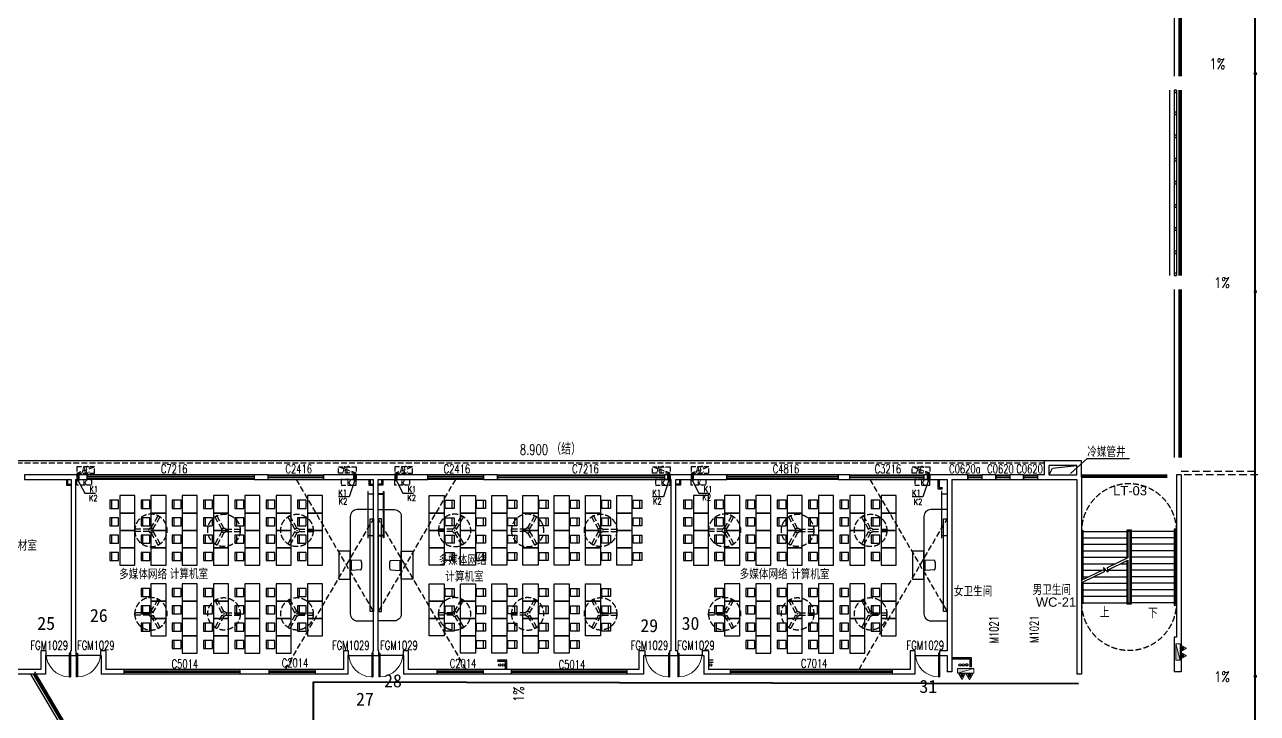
# Model space of a CAD drawing. Extents: x 447078 to 1776277, y 243534 to 519428.
# Drawn here: x 1090396 to 1143580, y 415549 to 445262 of the extents above; entities that cross this region are included whole.
import ezdxf

# ---------------------------------------------------------------- set-up
doc = ezdxf.new("R2010")
doc.units = 0
doc.header["$LTSCALE"] = 1000
doc.header["$MEASUREMENT"] = 0
for name, pattern in [('AP-02-RETAIL$0$DASH', [0.35, 0.25, -0.1]), ('CCDID0GLB00001', [30, 26.5, -1.5, 0.5, -1.5]), ('DASH', [0.35, 0.25, -0.1]), ('HIDDEN2', [4.7625, 3.175, -1.5875]), ('HIDDEN3', [1.905, 1.27, -0.635])]:
    doc.linetypes.add(name, pattern=pattern)
for name, color, linetype, lineweight in [('1#2#三层消火栓$0$P-HUDR-MISC', 13, 'Continuous', 25), ('1#2#三层消火栓$0$体育文娱中心3F消火栓$0$P-HUDR-MISC', 13, 'Continuous', 20), ('A桥架图层', 2, 'Continuous', 40)]:
    doc.layers.add(name, color=color, linetype=linetype, lineweight=lineweight)
for name, color, linetype in [('A-DOOR', 2, 'Continuous'), ('A-DRAI', 61, 'Continuous'), ('A-EQPM-MECH', 191, 'Continuous'), ('A-FIXT', 211, 'Continuous'), ('A-FIXT-DASH', 211, 'HIDDEN3'), ('A-FURN', 251, 'Continuous'), ('A-HOLE', 41, 'Continuous'), ('A-HOLE-DASH', 21, 'HIDDEN2'), ('A-HRAL', 104, 'Continuous'), ('A-HYDR', 1, 'CCDID0GLB00001'), ('A-INSU', 21, 'Continuous'), ('A-OVER', 23, 'Continuous'), ('A-STRS', 2, 'Continuous'), ('A-WALL', 140, 'Continuous'), ('A-WIND', 2, 'Continuous'), ('A-WIND-IDEN', 4, 'Continuous'), ('G-0-XREF', 2, 'Continuous'), ('G-ANNO-NOTE', 80, 'Continuous'), ('X-连廊栏杆修改', 43, 'Continuous'), ('家具', 9, 'Continuous')]:
    doc.layers.add(name, color=color, linetype=linetype)
doc.styles.add('_TCH_DIM', font='SIMPLEX', dxfattribs={"bigfont": 'GBCBIG'})
doc.styles.add('_TCH_WINDOW', font='SIMPLEX', dxfattribs={"height": 3.5, "bigfont": 'GBCBIG'})
doc.styles.add('CCDI_T_G01', font='')
doc.styles.add('CCDI_T_G02', font='simplex.shx', dxfattribs={"width": 0.8, "bigfont": 'zjdz.shx'})
doc.styles.add('CCDI_T_G03', font='')
doc.styles.add('Note$0$CCDI-TOG-02', font='simplex.shx', dxfattribs={"width": 0.8, "bigfont": 'zjdz.shx'})
doc.styles.get('CCDI_T_G01').set_extended_font_data('Arial')
doc.styles.get('CCDI_T_G03').set_extended_font_data('SimHei')

# ---------------------------------------------------------------- blocks, each defined once
blk = doc.blocks.new('3600-2')
at = {"layer": 'A-STRS'}
for p, q in [((-2050, -280), (-50, -280)), ((2050, -280), (50, -280)), ((-2050, -560), (-50, -560)), ((-2050, -840), (-50, -840)), ((2050, -560), (50, -560)), ((2050, -840), (50, -840)), ((-2050, -1120), (-50, -1120)), ((-2050, -1400), (-50, -1400)), ((2050, -1120), (50, -1120)), ((1519, -1400), (50, -1400)), ((2050, -1400), (1748, -1400)), ((-2050, -1680), (-50, -1680)), ((-2050, -1960), (-50, -1960)), ((926, -1680), (50, -1680)), ((365, -1960), (50, -1960)), ((2050, -1960), (594, -1960)), ((1083, -1680), (989, -1680)), ((2050, -1680), (1171, -1680)), ((-2050, -2240), (-50, -2240)), ((-2050, -2520), (-50, -2520)), ((2050, -2240), (50, -2240)), ((2050, -2520), (50, -2520)), ((-2050, -2800), (-50, -2800)), ((-2050, -3080), (-50, -3080)), ((2050, -2800), (50, -2800)), ((2050, -3080), (50, -3080)), ((-2050, -3360), (-50, -3360)), ((2050, -3360), (50, -3360))]:
    blk.add_line(p, q, dxfattribs=at)
for points in [[(-2050, -3460), (-1950, -3460), (-1950, -180), (-2050, -180)], [(-2050, -3410), (-2000, -3410), (-2000, -230), (-2050, -230)], [(100, -2088), (100, -230), (-100, -230), (-100, -3410), (100, -3410), (100, -2200)], [(50, -2113), (50, -280), (-50, -280), (-50, -3360), (50, -3360), (50, -2224)], [(2000, -1167), (2000, -230), (2050, -230)], [(50, -2224), (947, -1789), (912, -1605), (1105, -1793), (1071, -1617), (2050, -1142)], [(2050, -1254), (1091, -1719)], [(2050, -3410), (2000, -3410), (2000, -1278)], [(927, -1687), (50, -2113)]]:
    blk.add_lwpolyline(points, dxfattribs=at)
at = {"layer": 'A-STRS', "linetype": 'DASH'}
for centre, start, end in [((0, -280), 0, 180), ((0, -3360), 180, 0)]:
    blk.add_arc(centre, 2051, start, end, dxfattribs=at)
blk = doc.blocks.new('DI LOU')
at = {"layer": 'A-FIXT'}
h = blk.add_hatch(dxfattribs=at)
h.set_pattern_fill('ANSI31', color=256, scale=10)
h.set_pattern_definition([(45, (-842091.153, -1894175.001), (-11.22532015, 11.22532015), [])])
h.paths.add_polyline_path([(-50, 0, 1), (50, 0, 1)])
blk.add_circle((0, 0), 50, dxfattribs=at)
blk = doc.blocks.new('FSXT-1')
at = {"layer": 'A-FIXT'}
for points in [[(11002, 8991, 0, 0, 0), (12019, 8991, 60, 0, 0), (12199, 8991, 0, 0, 0)], [(11204, -451, 0, 0, 0), (12222, -451, 60, 0, 0), (12402, -451, 0, 0, 0)], [(-18234, -17224, 0, 0, 0), (-18234, -18242, 60, 0, 0), (-18234, -18422, 0, 0, 0)], [(11204, -17451, 0, 0, 0), (12222, -17451, 60, 0, 0), (12402, -17451, 0, 0, 0)]]:
    blk.add_lwpolyline(points, format="xyseb", dxfattribs=at)
at = {"layer": 'A-FIXT', "extrusion": (0, 0, -1), "xscale": -0.9999999999999996, "zscale": -0.9999999999999996, "rotation": 330.0000031739103}
blk.add_blockref('DI LOU', (-13200, 9000), dxfattribs=at)
at = {"layer": 'A-FIXT', "extrusion": (0, 0, -1), "zscale": -1, "rotation": 209.9999968260898}
for p in [(-13200, -400), (-13200, -17000)]:
    blk.add_blockref('DI LOU', p, dxfattribs=at)
at = {"layer": 'A-FIXT-DASH', "style": 'CCDI_T_G02', "width": 0.8}
for p in [(11218, 9206), (11420, -236), (11420, -17237)]:
    blk.add_text('1%%%', height=450, dxfattribs=at).set_placement(p)
blk.add_text('1%%%', height=450, rotation=90, dxfattribs=at).set_placement((-18364, -18108))
blk = doc.blocks.new('连廊2F')
at = {"layer": 'A-HRAL'}
for p, q in [((101066, 123573), (101066, 115573)), ((101116, 123573), (101116, 115573)), ((101066, 114973), (101066, 106973)), ((101116, 114973), (101116, 106973)), ((101066, 106373), (101066, 99123)), ((101116, 106373), (101116, 99123))]:
    blk.add_line(p, q, dxfattribs=at)
at = {"layer": 'A-INSU'}
for p, q in [((100666, 114973), (100666, 106973)), ((100866, 114973), (100866, 106973))]:
    blk.add_line(p, q, dxfattribs=at)
for points in [[(100866, 114873), (100966, 114873), (100966, 114973), (100866, 114973), (100866, 114873)], [(100866, 113923), (100966, 113923), (100966, 114023), (100866, 114023), (100866, 113923)], [(100866, 112923), (100966, 112923), (100966, 113023), (100866, 113023), (100866, 112923)], [(100866, 111923), (100966, 111923), (100966, 112023), (100866, 112023), (100866, 111923)], [(100866, 110923), (100966, 110923), (100966, 111023), (100866, 111023), (100866, 110923)], [(100866, 109923), (100966, 109923), (100966, 110023), (100866, 110023), (100866, 109923)], [(100866, 108923), (100966, 108923), (100966, 109023), (100866, 109023), (100866, 108923)], [(100866, 107923), (100966, 107923), (100966, 108023), (100866, 108023), (100866, 107923)], [(100866, 106973), (100966, 106973), (100966, 107073), (100866, 107073), (100866, 106973)]]:
    blk.add_lwpolyline(points, dxfattribs=at)
at = {"layer": 'A-OVER'}
for p, q in [((100866, 123573), (100866, 115573)), ((100866, 114973), (100866, 106973)), ((100866, 106373), (100866, 99123))]:
    blk.add_line(p, q, dxfattribs=at)
at = {"layer": 'X-连廊栏杆修改'}
for p, q in [((101166, 123573), (101166, 115573)), ((100966, 114973), (100966, 106973)), ((101166, 114973), (101166, 106973)), ((101166, 106373), (101166, 99123))]:
    blk.add_line(p, q, dxfattribs=at)
blk = doc.blocks.new('PSG-LG1')
at = {"layer": 'A-DRAI'}
for centre in [(34500, 8700), (34650, 8700), (43600, 8700), (54350, 8700), (54500, 8700), (23792, 5228), (18274, 2571), (29446, -4765), (29575, -4689), (35837, -15406), (35966, -15330)]:
    blk.add_circle(centre, 50, dxfattribs=at)
at = {"layer": 'A-HYDR'}
for centre in [(54650, 8700), (23663, 5151), (18145, 2495), (37450, -17600), (63500, -17600)]:
    blk.add_circle(centre, 50, dxfattribs=at)
at = {"layer": 'A-WALL'}
for points in [[(34800, 8500), (34800, 8900), (34400, 8900)], [(34750, 8500), (34750, 8850), (34400, 8850)], [(43700, 8900), (43500, 8900)], [(43700, 8800), (43500, 8800)], [(54850, 8600), (54850, 9000), (54000, 9000)], [(54800, 8600), (54800, 8950), (54000, 8950)], [(24013, 5143), (23626, 4914), (23473, 5172)], [(23988, 5186), (23643, 4982), (23516, 5198)], [(29591, -4513), (29203, -4741), (29330, -4957)], [(29616, -4556), (29272, -4759), (29373, -4931)], [(36128, -15402), (35740, -15630), (35613, -15415)], [(36103, -15358), (35758, -15562), (35656, -15389)], [(36128, -15402), (36103, -15358)]]:
    blk.add_lwpolyline(points, dxfattribs=at)
blk = doc.blocks.new('KT-SWSN')
at = {"layer": 'A-EQPM-MECH', "linetype": 'DASH', "ltscale": 0.8}
blk.add_line((934546, 493315), (935311, 493581), dxfattribs=at)
for points in [[(934546, 493315), (935311, 493315), (935311, 493581), (934546, 493581)], [(935183, 492788), (934546, 492788), (934546, 493038), (935183, 493038)]]:
    blk.add_lwpolyline(points, close=True, dxfattribs=at)
at = {"layer": 'A-EQPM-MECH'}
blk.add_lwpolyline([(934546, 493013), (934646, 493013), (934646, 493263), (934546, 493263)], close=True, dxfattribs=at)
blk.add_lwpolyline([(934596, 493263), (934596, 493013)], dxfattribs=at)
at = {"layer": 'A-FIXT-DASH'}
blk.add_lwpolyline([(934596, 493013), (934887, 492446), (935357, 492446)], dxfattribs=at)
at = {"layer": 'A-EQPM-MECH', "style": '_TCH_DIM', "width": 0.705882}
blk.add_text('AC', height=297.5, dxfattribs=at).set_placement((934762, 493315))
at = {"layer": 'A-EQPM-MECH', "style": 'Note$0$CCDI-TOG-02', "text_generation_flag": 4, "width": 0.8}
blk.add_text('K', height=200, dxfattribs=at).set_placement((934822, 493006))
at = {"layer": 'A-FIXT-DASH', "style": 'CCDI_T_G02', "width": 0.8}
blk.add_text('K1', height=265.8, dxfattribs=at).set_placement((935094, 492483))
blk = doc.blocks.new('CHAIR4')
at = {"layer": 'A-FURN'}
for p, q in [((-449, 226), (0, 248)), ((0, 248), (0, -248)), ((-449, -226), (0, -248))]:
    blk.add_line(p, q, dxfattribs=at)
for centre, radius, start, end in [((267, 0), 767, 164.29246, 195.70754), ((-447, 201), 25, 92.86241, 164.29246), ((-447, -201), 25, 195.70754, 267.13759)]:
    blk.add_arc(centre, radius, start, end, dxfattribs=at)
blk = doc.blocks.new('YZ')
at = {"layer": 'A-FURN'}
blk.add_line((85, 175), (85, -175), dxfattribs=at)
blk.add_lwpolyline([(0, -175), (0, 175), (380, 175), (380, -175)], close=True, dxfattribs=at)
blk = doc.blocks.new('dfc-1')
at = {"layer": 'A-FURN', "linetype": 'DASH'}
for p, q in [((0, 100), (306, 630)), ((87, 50), (392, 580)), ((-87, 50), (-698, 50)), ((-87, -50), (-698, -50)), ((0, -100), (306, -630)), ((87, -50), (392, -580))]:
    blk.add_line(p, q, dxfattribs=at)
for radius in [700, 100, 10]:
    blk.add_circle((0, 0), radius, dxfattribs=at)
for start, end in [(55.904, 64.096), (175.904, 184.096), (295.904, 304.096)]:
    blk.add_arc((0, 0), 700, start, end, dxfattribs=at)
blk = doc.blocks.new('JSJ-JS')
at = {"layer": 'A-FURN'}
for points in [[(-6750, 3400), (-6100, 3400), (-6100, 2650), (-6750, 2650)], [(-5400, 3400), (-4750, 3400), (-4750, 2650), (-5400, 2650)], [(-4050, 3400), (-3400, 3400), (-3400, 2650), (-4050, 2650)], [(-2700, 3400), (-2050, 3400), (-2050, 2650), (-2700, 2650)], [(-8100, 2650), (-7450, 2650), (-7450, 1900), (-8100, 1900)], [(-6750, 2650), (-6100, 2650), (-6100, 1900), (-6750, 1900)], [(-5400, 2650), (-4750, 2650), (-4750, 1900), (-5400, 1900)], [(-4050, 2650), (-3400, 2650), (-3400, 1900), (-4050, 1900)], [(-2700, 2650), (-2050, 2650), (-2050, 1900), (-2700, 1900)], [(-1350, 2650), (-700, 2650), (-700, 1900), (-1350, 1900)], [(-8100, 1900), (-7450, 1900), (-7450, 1150), (-8100, 1150)], [(-6750, 1900), (-6100, 1900), (-6100, 1150), (-6750, 1150)], [(-5400, 1900), (-4750, 1900), (-4750, 1150), (-5400, 1150)], [(-4050, 1900), (-3400, 1900), (-3400, 1150), (-4050, 1150)], [(-2700, 1900), (-2050, 1900), (-2050, 1150), (-2700, 1150)], [(-1350, 1900), (-700, 1900), (-700, 1150), (-1350, 1150)], [(1500, 1600), (1350, 1600), (1350, -2400), (1500, -2400)], [(-8100, 1150), (-7450, 1150), (-7450, 400), (-8100, 400)], [(-6750, 1150), (-6100, 1150), (-6100, 400), (-6750, 400)], [(-5400, 1150), (-4750, 1150), (-4750, 400), (-5400, 400)], [(-4050, 1150), (-3400, 1150), (-3400, 400), (-4050, 400)], [(-2700, 1150), (-2050, 1150), (-2050, 400), (-2700, 400)], [(-1350, 1150), (-700, 1150), (-700, 400), (-1350, 400)], [(500, 200), (500, -1000), (0, -1000), (0, 200)], [(-9450, -400), (-8800, -400), (-8800, -1150), (-9450, -1150)], [(-8100, -400), (-7450, -400), (-7450, -1150), (-8100, -1150)], [(-6750, -400), (-6100, -400), (-6100, -1150), (-6750, -1150)], [(-5400, -400), (-4750, -400), (-4750, -1150), (-5400, -1150)], [(-4050, -400), (-3400, -400), (-3400, -1150), (-4050, -1150)], [(-2700, -400), (-2050, -400), (-2050, -1150), (-2700, -1150)], [(-1350, -400), (-700, -400), (-700, -1150), (-1350, -1150)], [(-9450, -1150), (-8800, -1150), (-8800, -1900), (-9450, -1900)], [(-8100, -1150), (-7450, -1150), (-7450, -1900), (-8100, -1900)], [(-6750, -1150), (-6100, -1150), (-6100, -1900), (-6750, -1900)], [(-5400, -1150), (-4750, -1150), (-4750, -1900), (-5400, -1900)], [(-4050, -1150), (-3400, -1150), (-3400, -1900), (-4050, -1900)], [(-2700, -1150), (-2050, -1150), (-2050, -1900), (-2700, -1900)], [(-1350, -1150), (-700, -1150), (-700, -1900), (-1350, -1900)], [(1250, -3575), (1250, -1575), (1270, -1575), (1270, -3575)], [(-9450, -1900), (-8800, -1900), (-8800, -2650), (-9450, -2650)], [(-8100, -1900), (-7450, -1900), (-7450, -2650), (-8100, -2650)], [(-6750, -1900), (-6100, -1900), (-6100, -2650), (-6750, -2650)], [(-5400, -1900), (-4750, -1900), (-4750, -2650), (-5400, -2650)], [(-4050, -1900), (-3400, -1900), (-3400, -2650), (-4050, -2650)], [(-2700, -1900), (-2050, -1900), (-2050, -2650), (-2700, -2650)], [(-1350, -1900), (-700, -1900), (-700, -2650), (-1350, -2650)], [(1500, -1685), (1500, -1665), (1270, -1665), (1270, -1685)], [(-9450, -2650), (-8800, -2650), (-8800, -3400), (-9450, -3400)], [(-8100, -2650), (-7450, -2650), (-7450, -3400), (-8100, -3400)], [(-6750, -2650), (-6100, -2650), (-6100, -3400), (-6750, -3400)], [(-5400, -2650), (-4750, -2650), (-4750, -3400), (-5400, -3400)], [(-4050, -2650), (-3400, -2650), (-3400, -3400), (-4050, -3400)], [(-2700, -2650), (-2050, -2650), (-2050, -3400), (-2700, -3400)], [(-1350, -2650), (-700, -2650), (-700, -3400), (-1350, -3400)], [(1500, -3485), (1500, -3465), (1270, -3465), (1270, -3485)]]:
    blk.add_lwpolyline(points, close=True, dxfattribs=at)
at = {"layer": '家具', "linetype": 'DASH'}
for points in [[(-2302, 4100), (1500, -2400)], [(-1834, -4100), (1500, 1600)]]:
    blk.add_lwpolyline(points, dxfattribs=at)
at = {"layer": '家具'}
blk.add_lwpolyline([(1500, -2800), (800, -2800, -0.414214), (500, -2500), (500, 1700, -0.414214), (800, 2000), (1500, 2000)], format="xyb", dxfattribs=at)
at = {"layer": 'A-FURN'}
for name, p in [('YZ', (-7180, 3025)), ('YZ', (-5830, 3025)), ('YZ', (-4480, 3025)), ('YZ', (-3130, 3025)), ('dfc-1', (-8100, 1700)), ('YZ', (-8530, 2275)), ('YZ', (-7180, 2275)), ('YZ', (-5830, 2275)), ('YZ', (-4480, 2275)), ('YZ', (-3130, 2275)), ('YZ', (-1780, 2275)), ('YZ', (-8530, 1525)), ('YZ', (-7180, 1525)), ('YZ', (-5830, 1525)), ('YZ', (-4480, 1525)), ('YZ', (-3130, 1525)), ('YZ', (-1780, 1525)), ('YZ', (-8530, 775)), ('YZ', (-7180, 775)), ('YZ', (-5830, 775)), ('YZ', (-4480, 775)), ('YZ', (-3130, 775)), ('YZ', (-1780, 775)), ('YZ', (-9880, -775)), ('YZ', (-8530, -775)), ('YZ', (-7180, -775)), ('YZ', (-5830, -775)), ('YZ', (-4480, -775)), ('YZ', (-3130, -775)), ('YZ', (-1780, -775)), ('YZ', (-9880, -1525)), ('dfc-1', (-8100, -1900)), ('YZ', (-8530, -1525)), ('YZ', (-7180, -1525)), ('YZ', (-5830, -1525)), ('YZ', (-4480, -1525)), ('YZ', (-3130, -1525)), ('YZ', (-1780, -1525)), ('YZ', (-9880, -2275)), ('YZ', (-8530, -2275)), ('YZ', (-7180, -2275)), ('YZ', (-5830, -2275)), ('YZ', (-4480, -2275)), ('YZ', (-3130, -2275)), ('YZ', (-1780, -2275)), ('YZ', (-9880, -3025)), ('YZ', (-8530, -3025)), ('YZ', (-7180, -3025)), ('YZ', (-5830, -3025)), ('YZ', (-4480, -3025)), ('YZ', (-3130, -3025)), ('YZ', (-1780, -3025))]:
    blk.add_blockref(name, p, dxfattribs=at)
at = {"layer": 'A-FURN', "xscale": -1}
for p in [(-4950, 1700), (-1800, 1700), (-4950, -1900), (-1800, -1900)]:
    blk.add_blockref('dfc-1', p, dxfattribs=at)
at = {"layer": 'A-FURN', "extrusion": (0, 0, -1), "xscale": 0.9000000059604611, "yscale": 0.9000000059604611, "zscale": -0.9000000059604613, "rotation": 359.9999175806988}
blk.add_blockref('CHAIR4', (-550, -400), dxfattribs=at)
blk = doc.blocks.new('bc-kty')
at = {"layer": 'A-EQPM-MECH', "linetype": 'DASH', "ltscale": 0.8}
blk.add_line((100, 176), (-665, 443), dxfattribs=at)
for points in [[(100, 176), (-665, 176), (-665, 443), (100, 443)], [(-538, -350), (100, -350), (100, -100), (-538, -100)]]:
    blk.add_lwpolyline(points, close=True, dxfattribs=at)
at = {"layer": 'A-EQPM-MECH'}
blk.add_lwpolyline([(100, -125), (0, -125), (0, 125), (100, 125)], close=True, dxfattribs=at)
blk.add_lwpolyline([(50, 125), (50, -125)], dxfattribs=at)
at = {"layer": 'A-FIXT-DASH'}
blk.add_lwpolyline([(50, -125), (-194, -849), (-664, -849)], dxfattribs=at)
at = {"layer": 'A-EQPM-MECH', "style": '_TCH_DIM', "width": 0.705882}
blk.add_text('AC', height=297.5, dxfattribs=at).set_placement((-487, 176))
at = {"layer": 'A-EQPM-MECH', "style": 'Note$0$CCDI-TOG-02', "text_generation_flag": 4, "width": 0.8}
blk.add_text('K', height=200, dxfattribs=at).set_placement((-284, -132))
at = {"layer": 'A-FIXT-DASH', "style": 'CCDI_T_G02', "width": 0.8}
blk.add_text('K1', height=265.8, dxfattribs=at).set_placement((-664, -812))
blk = doc.blocks.new('$TCHSYS$WIN2D')
for p, q in [((-0.5, 0.5), (0.5, 0.5)), ((-0.5, 0.5), (-0.5, -0.5)), ((0.5, 0.5), (0.5, -0.5)), ((0.5, 0.1667), (-0.5, 0.1667)), ((0.5, -0.1667), (-0.5, -0.1667)), ((-0.5, -0.5), (0.5, -0.5))]:
    blk.add_line(p, q)
blk = doc.blocks.new('$DorLib2D$00000001')
for p, q in [((0.45, 0.975), (0.5, 0.975)), ((0.45, 0), (0.45, 0.975)), ((0.5, 0), (0.5, 0.975)), ((0.5, 0), (0.45, 0))]:
    blk.add_line(p, q)
at = {"lineweight": 13}
blk.add_arc((0.475, 0), 0.975, 91.4693, 180, dxfattribs=at)
blk = doc.blocks.new('1#2#三层消火栓$0$体育文娱中心3F消火栓$0$A$C59133534')
at = {"layer": '1#2#三层消火栓$0$体育文娱中心3F消火栓$0$P-HUDR-MISC', "ltscale": 5}
blk.add_hatch(color=256, dxfattribs=at).paths.add_polyline_path([(50, 0), (-650, 200), (-650, 0)])
at = {"layer": '1#2#三层消火栓$0$体育文娱中心3F消火栓$0$P-HUDR-MISC'}
h = blk.add_hatch(dxfattribs=at)
h.set_pattern_fill('JIS_WOOD', color=256, scale=20, style=0)
h.set_pattern_definition([(45, (39.371, -152.983), (-10, 10), [])])
h.paths.add_polyline_path([(-410.5, 259), (-410.5, 350), (-501.5, 350), (-501.5, 259)])
h = blk.add_hatch(dxfattribs=at)
h.set_pattern_fill('JIS_WOOD', color=256, scale=20, style=0)
h.set_pattern_definition([(45, (360.371, -152.983), (-10, 10), [])])
h.paths.add_polyline_path([(-89.5, 259), (-89.5, 350), (-180.5, 350), (-180.5, 259)])
for p, q in [((-650, 200), (50, 0)), ((-456, 469), (-595, 228)), ((-595, 228), (-317, 228)), ((-501.5, 259), (-501.5, 350)), ((-501.5, 350), (-410.5, 350)), ((-501.5, 259), (-410.5, 259)), ((-456, 469), (-317, 228)), ((-410.5, 259), (-410.5, 350)), ((-135, 469), (-274, 228)), ((-274, 228), (4, 228)), ((-180.5, 259), (-180.5, 350)), ((-180.5, 350), (-89.5, 350)), ((-180.5, 259), (-89.5, 259)), ((-135, 469), (4, 228)), ((-89.5, 259), (-89.5, 350))]:
    blk.add_line(p, q, dxfattribs=at)
at = {"layer": '1#2#三层消火栓$0$体育文娱中心3F消火栓$0$P-HUDR-MISC', "ltscale": 5}
blk.add_lwpolyline([(-650, 200), (50, 200), (50, 0), (-650, 0)], close=True, dxfattribs=at)
blk = doc.blocks.new('1#2#三层消火栓')
at = {"layer": '1#2#三层消火栓$0$P-HUDR-MISC', "ltscale": 0.1, "xscale": -1}
for p, rotation in [((1140056, 418491), 270), ((1131296, 417481), 180)]:
    blk.add_blockref('1#2#三层消火栓$0$体育文娱中心3F消火栓$0$A$C59133534', p, dxfattribs=dict(at, rotation=rotation))

msp = doc.modelspace()

# ---------------------------------------------------------------- linework, layer by layer
at = {"layer": 'A-DOOR'}
for p, q in [((1091320.6, 418041.4), (1092370.6, 418041.4)), ((1093670.6, 418041.4), (1092620.6, 418041.4)), ((1104370.6, 418041.4), (1105420.6, 418041.4)), ((1106720.6, 418041.4), (1105670.6, 418041.4)), ((1117170.6, 418041.4), (1118220.6, 418041.4)), ((1119620.6, 418041.4), (1118570.6, 418041.4)), ((1128820.6, 418041.4), (1129870.6, 418041.4))]:
    msp.add_line(p, q, dxfattribs=at)
at = {"layer": 'A-HOLE'}
msp.add_lwpolyline([(1134595.6, 425841.5), (1134745, 426128.1), (1135795.6, 426241.4)], dxfattribs=at)
at = {"layer": 'A-HOLE-DASH', "ltscale": 0.1}
for points in [[(1140295.6, 425991.4), (1143595.6, 425991.4)], [(1143595.6, 425841.4), (1140295.6, 425841.4)]]:
    msp.add_lwpolyline(points, dxfattribs=at)
at = {"layer": 'A-HRAL'}
for p, q in [((1090768.8, 417241.4), (1094332.8, 411197.5)), ((1090826.9, 417241.4), (1094375.9, 411222.9))]:
    msp.add_line(p, q, dxfattribs=at)
for points in [[(1135995.6, 425791.4), (1139695.6, 425791.4)], [(1135995.6, 425741.4), (1139695.6, 425741.4)]]:
    msp.add_lwpolyline(points, dxfattribs=at)
at = {"layer": 'A-OVER'}
for p, q in [((1134395.6, 426441.4), (1086795.9, 426441.4)), ((1090652.7, 417241.4), (1094246.7, 411146.7)), ((1090825, 417343), (1094419, 411248.3))]:
    msp.add_line(p, q, dxfattribs=at)
at = {"layer": 'A-OVER', "linetype": 'AP-02-RETAIL$0$DASH'}
msp.add_line((1134395.6, 426341.4), (1086795.9, 426341.4), dxfattribs=at)
at = {"layer": 'A-OVER'}
msp.add_lwpolyline([(1135995.6, 425841.4), (1139695.6, 425841.4)], dxfattribs=at)
at = {"layer": 'A-WALL'}
for p, q in [((1134395.6, 425841.4), (1134395.6, 426441.4)), ((1135995.6, 426441.4), (1134395.6, 426441.4)), ((1134595.6, 425841.4), (1134595.6, 426241.4)), ((1135795.6, 426241.4), (1134595.6, 426241.4)), ((1135795.6, 425841.4), (1135795.6, 426241.4)), ((1135995.6, 425741.4), (1135995.6, 426441.4)), ((1092495.6, 425841.4), (1090395.6, 425841.4)), ((1090395.6, 425841.4), (1090395.6, 425641.4)), ((1090395.6, 425641.4), (1092395.6, 425641.4)), ((1092395.6, 425641.4), (1092395.6, 418241.4)), ((1093095.6, 425841.4), (1092495.6, 425841.4)), ((1092595.6, 425641.4), (1092595.6, 418241.4)), ((1092595.6, 425641.4), (1093095.6, 425641.4)), ((1093095.6, 425641.4), (1093095.6, 425841.4)), ((1100895.6, 425841.4), (1100295.6, 425841.4)), ((1100295.6, 425841.4), (1100295.6, 425641.4)), ((1100295.6, 425641.4), (1100895.6, 425641.4)), ((1100895.6, 425641.4), (1100895.6, 425841.4)), ((1105545.6, 425841.4), (1103295.6, 425841.4)), ((1103295.6, 425841.4), (1103295.6, 425641.4)), ((1103295.6, 425641.4), (1105445.6, 425641.4)), ((1105445.6, 418241.4), (1105445.6, 425641.4)), ((1107795.6, 425841.4), (1105545.6, 425841.4)), ((1105645.6, 418241.4), (1105645.6, 425641.4)), ((1105645.6, 425641.4), (1107795.6, 425641.4)), ((1107795.6, 425641.4), (1107795.6, 425841.4)), ((1110795.6, 425841.4), (1110195.6, 425841.4)), ((1110195.6, 425841.4), (1110195.6, 425641.4)), ((1110195.6, 425641.4), (1110795.6, 425641.4)), ((1110795.6, 425641.4), (1110795.6, 425841.4)), ((1118395.6, 425841.4), (1117995.6, 425841.4)), ((1117995.6, 425841.4), (1117995.6, 425641.4)), ((1117995.6, 425641.4), (1118295.6, 425641.4)), ((1118295.6, 418241.4), (1118295.6, 425641.4)), ((1120695.6, 425841.4), (1118395.6, 425841.4)), ((1118495.6, 418241.4), (1118495.6, 425641.4)), ((1118495.6, 425641.4), (1120695.6, 425641.4)), ((1120695.6, 425641.4), (1120695.6, 425841.4)), ((1125995.6, 425841.4), (1125495.6, 425841.4)), ((1125495.6, 425841.4), (1125495.6, 425641.4)), ((1125495.6, 425641.4), (1125995.6, 425641.4)), ((1125995.6, 425641.4), (1125995.6, 425841.4)), ((1130295.6, 425841.4), (1129195.6, 425841.4)), ((1129195.6, 425841.4), (1129195.6, 425641.4)), ((1129195.6, 425641.4), (1130195.6, 425641.4)), ((1130195.6, 425641.4), (1130195.6, 418241.4)), ((1131095.6, 425841.4), (1130295.6, 425841.4)), ((1130395.6, 425641.4), (1130395.6, 418141.4)), ((1130395.6, 425641.4), (1131095.6, 425641.4)), ((1131095.6, 425641.4), (1131095.6, 425841.4)), ((1132295.6, 425841.4), (1131695.6, 425841.4)), ((1131695.6, 425841.4), (1131695.6, 425641.4)), ((1131695.6, 425641.4), (1132295.6, 425641.4)), ((1132295.6, 425641.4), (1132295.6, 425841.4)), ((1133495.6, 425841.4), (1132895.6, 425841.4)), ((1132895.6, 425841.4), (1132895.6, 425641.4)), ((1132895.6, 425641.4), (1133495.6, 425641.4)), ((1133495.6, 425641.4), (1133495.6, 425841.4)), ((1134395.6, 425841.4), (1134095.6, 425841.4)), ((1134095.6, 425841.4), (1134095.6, 425641.4)), ((1134095.6, 425641.4), (1134495.6, 425641.4)), ((1134495.6, 425641.4), (1135795.6, 425641.4)), ((1134595.6, 425841.4), (1135795.6, 425841.4)), ((1135795.6, 425641.4), (1135795.6, 417241.4)), ((1135995.6, 425741.4), (1135995.6, 417241.4)), ((1140095.6, 425841.4), (1140095.6, 418841.4)), ((1140295.6, 425841.4), (1140095.6, 425841.4)), ((1140295.6, 425841.4), (1140295.6, 418841.4)), ((1140095.6, 418841.4), (1139995.6, 418841.4)), ((1139995.6, 418841.4), (1139995.6, 417341.4)), ((1140295.6, 418841.4), (1140295.6, 417341.4)), ((1091095.6, 418241.4), (1091095.6, 417441.4)), ((1091320.6, 418241.4), (1091095.6, 418241.4)), ((1091295.6, 418041.4), (1091295.6, 417241.4)), ((1091295.6, 418041.4), (1091320.6, 418041.4)), ((1091320.6, 418041.4), (1091320.6, 418241.4)), ((1092395.6, 418241.4), (1092370.6, 418241.4)), ((1092370.6, 418241.4), (1092370.6, 418041.4)), ((1092370.6, 418041.4), (1092495.6, 418041.4)), ((1092495.6, 418041.4), (1092620.6, 418041.4)), ((1092620.6, 418241.4), (1092595.6, 418241.4)), ((1092620.6, 418041.4), (1092620.6, 418241.4)), ((1093895.6, 418241.4), (1093670.6, 418241.4)), ((1093670.6, 418241.4), (1093670.6, 418041.4)), ((1093670.6, 418041.4), (1093695.6, 418041.4)), ((1093695.6, 418041.4), (1093695.6, 417241.4)), ((1093895.6, 418241.4), (1093895.6, 417441.4)), ((1104145.6, 418241.4), (1104145.6, 417441.4)), ((1104370.6, 418241.4), (1104145.6, 418241.4)), ((1104345.6, 418041.4), (1104345.6, 417241.4)), ((1104345.6, 418041.4), (1104370.6, 418041.4)), ((1104370.6, 418041.4), (1104370.6, 418241.4)), ((1105445.6, 418241.4), (1105420.6, 418241.4)), ((1105420.6, 418241.4), (1105420.6, 418041.4)), ((1105420.6, 418041.4), (1105545.6, 418041.4)), ((1105545.6, 418041.4), (1105670.6, 418041.4)), ((1105670.6, 418241.4), (1105645.6, 418241.4)), ((1105670.6, 418041.4), (1105670.6, 418241.4)), ((1106945.6, 418241.4), (1106720.6, 418241.4)), ((1106720.6, 418241.4), (1106720.6, 418041.4)), ((1106720.6, 418041.4), (1106745.6, 418041.4)), ((1106745.6, 418041.4), (1106745.6, 417241.4)), ((1106945.6, 418241.4), (1106945.6, 417441.4)), ((1117170.6, 418241.4), (1116895.6, 418241.4)), ((1116895.6, 418241.4), (1116895.6, 417441.4)), ((1117095.6, 418041.4), (1117170.6, 418041.4)), ((1117095.6, 418041.4), (1117095.6, 417241.4)), ((1117170.6, 418041.4), (1117170.6, 418241.4)), ((1118295.6, 418241.4), (1118220.6, 418241.4)), ((1118220.6, 418241.4), (1118220.6, 418041.4)), ((1118220.6, 418041.4), (1118395.6, 418041.4)), ((1118395.6, 418041.4), (1118570.6, 418041.4)), ((1118570.6, 418241.4), (1118495.6, 418241.4)), ((1118570.6, 418041.4), (1118570.6, 418241.4)), ((1119895.6, 418241.4), (1119620.6, 418241.4)), ((1119620.6, 418241.4), (1119620.6, 418041.4)), ((1119620.6, 418041.4), (1119695.6, 418041.4)), ((1119695.6, 418041.4), (1119695.6, 417241.4)), ((1119895.6, 418241.4), (1119895.6, 417441.4)), ((1128595.6, 418241.4), (1128595.6, 417441.4)), ((1128820.6, 418241.4), (1128595.6, 418241.4)), ((1128795.6, 418041.4), (1128795.6, 417241.4)), ((1128795.6, 418041.4), (1128820.6, 418041.4)), ((1128820.6, 418041.4), (1128820.6, 418241.4)), ((1130195.6, 418241.4), (1129870.6, 418241.4)), ((1129870.6, 418241.4), (1129870.6, 418041.4)), ((1129870.6, 418041.4), (1130195.6, 418041.4)), ((1130195.6, 418041.4), (1130195.6, 417341.4)), ((1130395.6, 418141.4), (1130395.6, 417341.4)), ((1091295.6, 417241.4), (1089316.7, 417241.4)), ((1091095.6, 417441.4), (1089373.9, 417441.4)), ((1094695.6, 417241.4), (1093695.6, 417241.4)), ((1094695.6, 417441.4), (1093895.6, 417441.4)), ((1094695.6, 417241.4, 1500), (1094695.6, 417441.4, 1500)), ((1099695.6, 417241.4, 1500), (1099695.6, 417441.4, 1500)), ((1100945.6, 417441.4), (1099695.6, 417441.4)), ((1100945.6, 417241.4), (1099695.6, 417241.4)), ((1104145.6, 417441.4), (1102945.6, 417441.4)), ((1102945.6, 417241.4), (1102945.6, 417441.4)), ((1104345.6, 417241.4), (1102945.6, 417241.4)), ((1108195.6, 417241.4), (1106745.6, 417241.4)), ((1108195.6, 417441.4), (1106945.6, 417441.4)), ((1108195.6, 417241.4), (1108195.6, 417441.4)), ((1111395.6, 417441.4), (1110195.6, 417441.4)), ((1111395.6, 417241.4), (1110195.6, 417241.4)), ((1111395.6, 417241.4, 1500), (1111395.6, 417441.4, 1500)), ((1116895.6, 417441.4), (1116395.6, 417441.4)), ((1116395.6, 417241.4, 1500), (1116395.6, 417441.4, 1500)), ((1117095.6, 417241.4), (1116395.6, 417241.4)), ((1120845.6, 417241.4), (1119695.6, 417241.4)), ((1120845.6, 417441.4), (1119895.6, 417441.4)), ((1120845.6, 417241.4, 1500), (1120845.6, 417441.4, 1500)), ((1127845.6, 417241.4, 1500), (1127845.6, 417441.4, 1500)), ((1128595.6, 417441.4), (1127845.6, 417441.4)), ((1128795.6, 417241.4), (1127845.6, 417241.4)), ((1130395.6, 417341.4), (1130195.6, 417341.4)), ((1135995.6, 417241.4), (1135795.6, 417241.4)), ((1140295.6, 417341.4), (1139995.6, 417341.4))]:
    msp.add_line(p, q, dxfattribs=at)
for points in [[(1092195.6, 425641.4), (1092195.6, 425391.4), (1092395.6, 425391.4)], [(1092245.6, 425641.4), (1092245.6, 425441.4), (1092395.6, 425441.4)], [(1105245.6, 425641.4), (1105245.6, 425391.4), (1105445.6, 425391.4)], [(1105295.6, 425641.4), (1105295.6, 425441.4), (1105445.6, 425441.4)], [(1105795.6, 425641.4), (1105795.6, 425441.4), (1105645.6, 425441.4)], [(1105845.6, 425641.4), (1105845.6, 425391.4), (1105645.6, 425391.4)], [(1118645.6, 425641.4), (1118645.6, 425441.4), (1118495.6, 425441.4)], [(1118695.6, 425641.4), (1118695.6, 425391.4), (1118495.6, 425391.4)], [(1129795.6, 425641.4), (1129795.6, 425241.4), (1129995.6, 425241.4)], [(1129845.6, 425641.4), (1129845.6, 425291.4), (1129995.6, 425291.4)]]:
    msp.add_lwpolyline(points, dxfattribs=at)
at = {"layer": 'A-WIND'}
for p, q in [((1099695.6, 417441.4), (1094695.6, 417441.4)), ((1099695.6, 417374.7, 1500), (1094695.6, 417374.7, 1500)), ((1099695.6, 417308.1, 1500), (1094695.6, 417308.1, 1500)), ((1099695.6, 417241.4, 1500), (1094695.6, 417241.4, 1500)), ((1100945.6, 417241.4), (1100945.6, 417441.4)), ((1102945.6, 417441.4), (1100945.6, 417441.4)), ((1102945.6, 417374.7), (1100945.6, 417374.7)), ((1102945.6, 417308.1), (1100945.6, 417308.1)), ((1102945.6, 417241.4), (1100945.6, 417241.4)), ((1110195.6, 417441.4), (1108195.6, 417441.4)), ((1110195.6, 417374.7), (1108195.6, 417374.7)), ((1110195.6, 417308.1), (1108195.6, 417308.1)), ((1110195.6, 417241.4), (1108195.6, 417241.4)), ((1110195.6, 417241.4), (1110195.6, 417441.4)), ((1116395.6, 417441.4, 1500), (1111395.6, 417441.4, 1500)), ((1116395.6, 417374.7, 1500), (1111395.6, 417374.7, 1500)), ((1116395.6, 417308.1, 1500), (1111395.6, 417308.1, 1500)), ((1116395.6, 417241.4, 1500), (1111395.6, 417241.4, 1500)), ((1127845.6, 417441.4), (1120845.6, 417441.4)), ((1127845.6, 417374.7, 1500), (1120845.6, 417374.7, 1500)), ((1127845.6, 417308.1, 1500), (1120845.6, 417308.1, 1500)), ((1127845.6, 417241.4), (1120845.6, 417241.4))]:
    msp.add_line(p, q, dxfattribs=at)
at = {"layer": 'A桥架图层'}
for p, q in [((1143469, 484302.7), (1143469, 392490.7)), ((1102861.4, 414840), (1102861.4, 416906.2)), ((1102861.4, 416906.2), (1135870.5, 416843.2))]:
    msp.add_line(p, q, dxfattribs=at)
at = {"layer": 'G-ANNO-NOTE'}
msp.add_lwpolyline([(1135514.1, 425903.4), (1136237.8, 426540.4), (1138064.4, 426540.4)], dxfattribs=at)

# ---------------------------------------------------------------- block references
msp.add_blockref('连廊2F', (1039129.1, 327468.2))
at = {"layer": 'A-DOOR', "xscale": 1050, "zscale": 1050}
for p, yscale, rotation in [((1091845.6, 418141.4), -1050, 359.9999999998691), ((1093145.6, 418141.4), 1050, 180.0000000001308), ((1104895.6, 418141.4), -1050, 359.9999999998691), ((1106195.6, 418141.4), 1050, 180.0000000001308), ((1117695.6, 418141.4), -1050, 359.9999999998689), ((1119095.6, 418141.4), 1050, 180.000000000131), ((1129345.6, 418141.4), -1050, 359.9999999998687)]:
    msp.add_blockref('$DorLib2D$00000001', p, dxfattribs=dict(at, yscale=yscale, rotation=rotation))
at = {"layer": 'A-EQPM-MECH'}
for p in [(158100, -67397), (171822, -67397), (184600, -67397)]:
    msp.add_blockref('KT-SWSN', p, dxfattribs=at)
at = {"layer": 'A-FIXT-DASH'}
msp.add_blockref('FSXT-1', (1130295.6, 434141.4), dxfattribs=at)
at = {"layer": 'A-WALL'}
for p in [(1104595.6, 425741.4), (1118145.6, 425741.4), (1129345.6, 425741.4)]:
    msp.add_blockref('bc-kty', p, dxfattribs=at)
at = {"layer": 'A-WALL', "xscale": -1, "rotation": 180}
for p in [(1103945.6, 421541.4), (1128695.6, 421541.4)]:
    msp.add_blockref('JSJ-JS', p, dxfattribs=at)
at = {"layer": 'A-WALL', "rotation": 180}
msp.add_blockref('JSJ-JS', (1107145.6, 421541.4), dxfattribs=at)
at = {"layer": 'A-WIND'}
for p, xscale, yscale, zscale, rotation in [((1096695.6, 425741.4), -7200, 200, -7200, 6.199275556426058e-10), ((1102095.6, 425741.4), 2400, -200, 2400, 2.803932394300888e-06), ((1108995.6, 425741.4), -2400, -200, -2400, 359.9999971495373), ((1114395.6, 425741.4), 7200, 200, 7200, 359.9999971495373), ((1123095.6, 425741.4), -4800, -200, -4800, 359.9999999970259), ((1127595.6, 425741.4), 3200, -200, 3200, 359.9999999970259)]:
    msp.add_blockref('$TCHSYS$WIN2D', p, dxfattribs=dict(at, xscale=xscale, yscale=yscale, zscale=zscale, rotation=rotation))
at = {"layer": 'A-WIND', "xscale": 600, "yscale": 200, "zscale": 600}
for p in [(1131395.6, 425741.4), (1132595.6, 425741.4), (1133795.6, 425741.4)]:
    msp.add_blockref('$TCHSYS$WIN2D', p, dxfattribs=at)
at = {"layer": 'G-0-XREF'}
for name, p in [('1#2#三层消火栓', (0, 0)), ('PSG-LG1', (1076395.6, 408941.4))]:
    msp.add_blockref(name, p, dxfattribs=at)
at = {"layer": 'G-0-XREF', "rotation": 180}
msp.add_blockref('3600-2', (1138045.6, 420041.4), dxfattribs=at)

# ---------------------------------------------------------------- texts
at = {"layer": 'A-FIXT-DASH', "style": 'CCDI_T_G02', "width": 0.8}
for p in [(1093170.1, 424703.4), (1106906.1, 424712), (1119640.4, 424730.2), (1103944.8, 424560.3), (1117505.1, 424565.3), (1128751.1, 424539.7)]:
    msp.add_text('K2', height=265.82, dxfattribs=at).set_placement(p)
at = {"layer": 'A-WIND-IDEN', "style": '_TCH_WINDOW', "width": 0.705882}
for s, rotation, p in [('C7216', 360, (1096273.1, 425906.8)), ('C2416', 360, (1101648.1, 425906.8)), ('C2416', 360, (1108471.6, 425906.8)), ('C7216', 360, (1114018.1, 425906.8)), ('C4816', 360, (1122670.1, 425906.8)), ('C3216', 360, (1127067.6, 425906.8)), ('C0620a', 360, (1130282.6, 425906.8)), ('C0620', 360, (1131923.6, 425906.8)), ('C0620', 360, (1133179.3, 425906.8)), ('M1021', 90, (1132405.5, 418570.6)), ('M1021', 90, (1134139.4, 418592.1)), ('FGM1029', 360, (1090646, 418295.8)), ('FGM1029', 360, (1092654.6, 418295.8)), ('FGM1029', 360, (1103654.7, 418295.8)), ('FGM1029', 360, (1105732.1, 418295.8)), ('FGM1029', 360, (1116542.3, 418295.8)), ('FGM1029', 360, (1118545.6, 418295.8)), ('FGM1029', 360, (1128442.5, 418295.8)), ('C5014', 360, (1096735.6, 417491.7)), ('C2014', 360, (1101485.6, 417536)), ('C2014', 360, (1108735.6, 417513.1)), ('C5014', 360, (1113435.6, 417470.9)), ('C7014', 360, (1123885.6, 417512.4))]:
    msp.add_text(s, height=375, rotation=rotation, dxfattribs=at).set_placement(p)
at = {"layer": 'G-ANNO-NOTE'}
for s, height, style, width, p in [('8.900', 446.25, '_TCH_DIM', 0.705882, (1111762.1, 426704.9)), ('冷媒管井', 450, 'CCDI_T_G02', 0.8, (1136241.2, 426607.9)), ('电教器材室', 450, 'CCDI_T_G02', 0.8, (1088855.3, 422570.1)), ('多媒体网络', 450, 'CCDI_T_G02', 0.8, (1108254.4, 421938.9)), ('多媒体网络', 450, 'CCDI_T_G02', 0.8, (1094472.6, 421330.8)), ('计算机室', 450, 'CCDI_T_G02', 0.8, (1096655.3, 421340.6)), ('多媒体网络', 450, 'CCDI_T_G02', 0.8, (1121242.4, 421334.4)), ('计算机室', 450, 'CCDI_T_G02', 0.8, (1123463.6, 421327.7)), ('计算机室', 450, 'CCDI_T_G02', 0.8, (1108543.8, 421230.2)), ('女卫生间', 450, 'CCDI_T_G02', 0.8, (1130485.1, 420587.9)), ('男卫生间', 450, 'CCDI_T_G02', 0.8, (1133882.8, 420656.8)), ('上', 450, 'CCDI_T_G02', 0.8, (1136786.3, 419684.8)), ('下', 450, 'CCDI_T_G02', 0.8, (1138868.1, 419651.5))]:
    msp.add_text(s, height=height, dxfattribs=dict(at, style=style, width=width)).set_placement(p)
for s, height, style, p in [('（结）', 506.38, '_TCH_DIM', (1113112.1, 426704.9)), ('LT-03', 400, 'CCDI_T_G01', (1137358.6, 424953.6)), ('WC-21', 400, 'CCDI_T_G01', (1134024.1, 420147.7)), ('      25', 563.29, 'CCDI_T_G03', (1088641.4, 419151.8, 0)), ('     26', 563.29, 'CCDI_T_G03', (1091296.8, 419490.2, 0)), ('      30', 563.29, 'CCDI_T_G03', (1116441.5, 419151, 0)), ('      29', 563.29, 'CCDI_T_G03', (1114660.4, 419052.9, 0)), ('      28', 563.29, 'CCDI_T_G03', (1103604.4, 416672, 0)), ('       31', 563.29, 'CCDI_T_G03', (1126318.2, 416429.3, 0)), ('       27', 563.29, 'CCDI_T_G03', (1102010.4, 415879.1, 0))]:
    msp.add_text(s, height=height, dxfattribs=dict(at, style=style)).set_placement(p)

doc.saveas('drawing.dxf')
